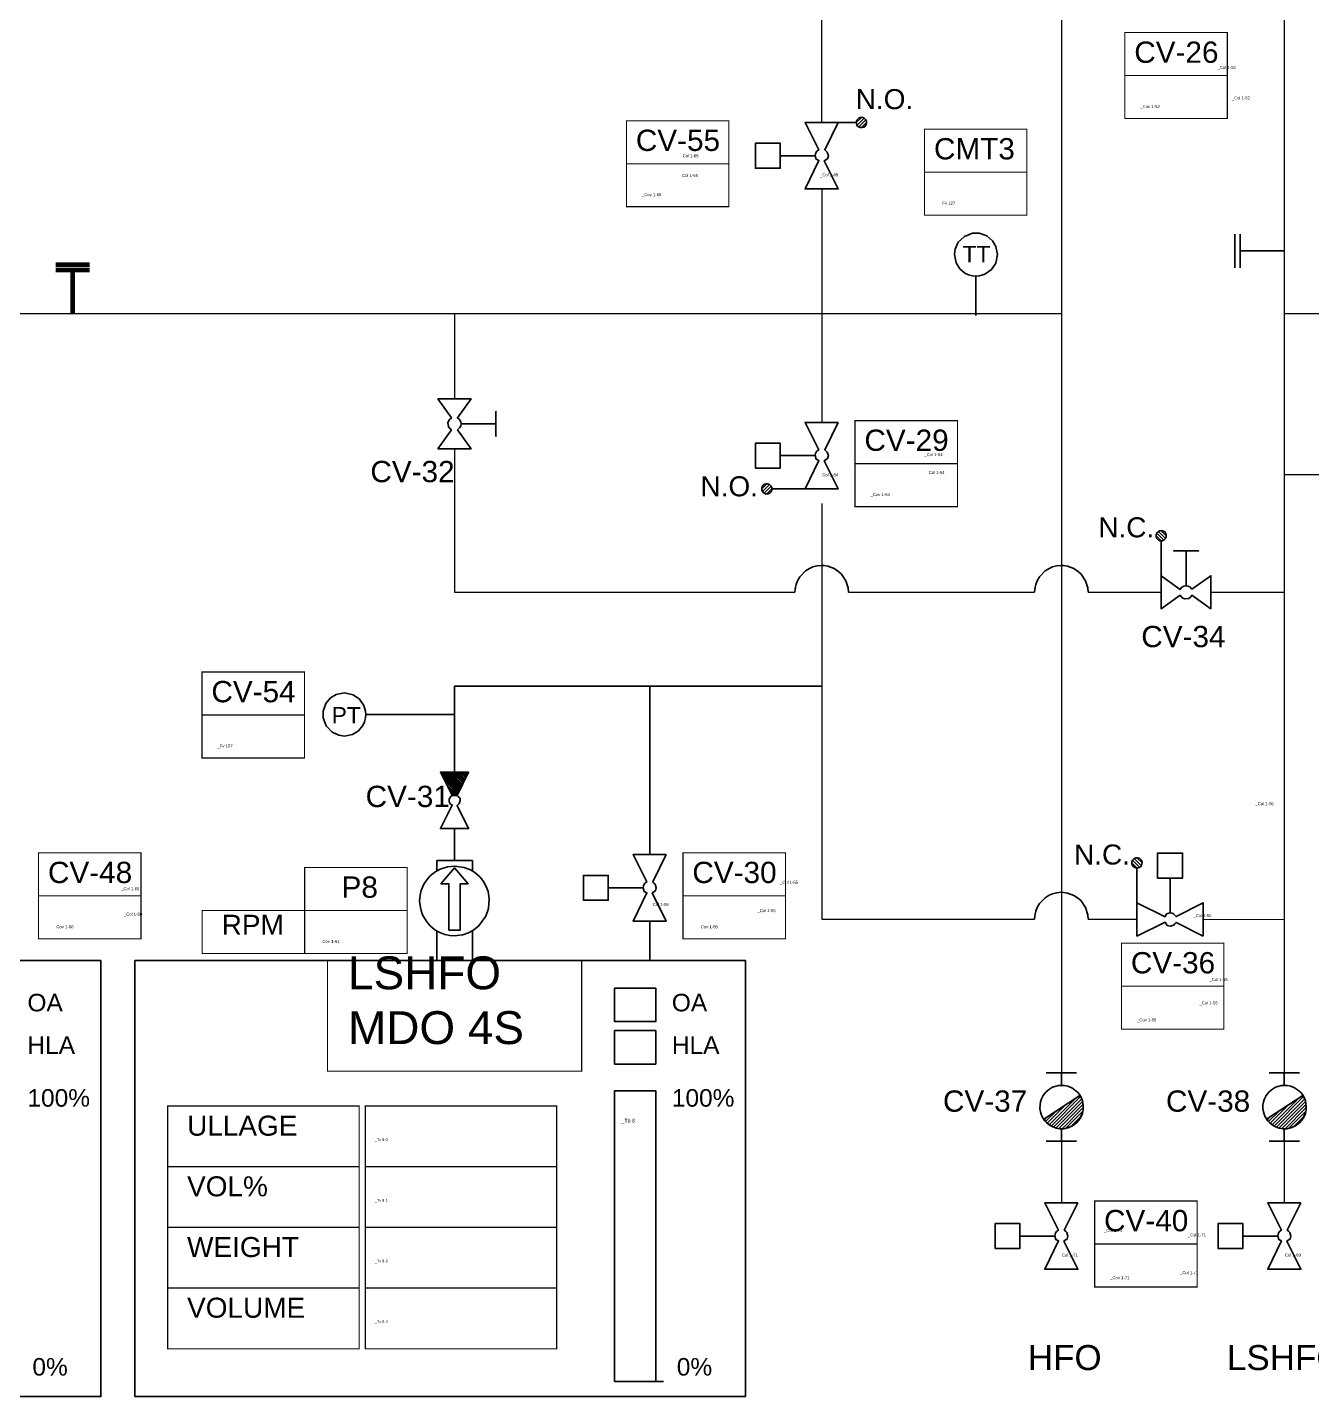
# Model space of a CAD drawing. Header units: millimetres. Extents: x 3560 to 26675, y 33959 to 46412.
# Drawn here: x 10087 to 15218, y 34807 to 40275 of the extents above; entities that cross this region are included whole.
import ezdxf
from ezdxf.enums import TextEntityAlignment as Align

# ---------------------------------------------------------------- set-up
doc = ezdxf.new("R2010")
doc.units = ezdxf.units.MM
for name, color, linetype in [('Alarm text', 1, 'Continuous'), ('Ballast', 80, 'Continuous'), ('Bar graph', 200, 'Continuous'), ('Cargo lines', 80, 'Continuous'), ('Control valve', 11, 'Continuous'), ('Free values', 80, 'Continuous'), ('Graph', 100, 'Continuous'), ('LSHFO lines', 50, 'Continuous'), ('Object fields', 21, 'Continuous'), ('Objects not controlled', 40, 'Continuous'), ('Pumps', 130, 'Continuous'), ('TEKST', 7, 'Continuous'), ('Typical valve position', 1, 'Continuous')]:
    doc.layers.add(name, color=color, linetype=linetype)
doc.layers.add('HFO lines', color=13, linetype='Continuous', lineweight=100)
for name, color, linetype, lineweight, plot in [('High Level Alarm', 30, 'Continuous', 25, False), ('Overfill Alarm', 1, 'Continuous', 25, False), ('Pressure transmitters', 30, 'Continuous', 25, False)]:
    doc.layers.add(name, color=color, linetype=linetype, lineweight=lineweight, plot=plot)
doc.styles.add('Arial', font='arial.ttf', dxfattribs={"height": 50})
doc.styles.get("Standard").update_dxf_attribs({"font": 'ARIAL.TTF'})

msp = doc.modelspace()

# ---------------------------------------------------------------- hatches: boundary and pattern name
at = {"layer": 'Objects not controlled'}
h = msp.add_hatch(dxfattribs=at)
h.set_pattern_fill('ANSI31', color=256, scale=36.0525, angle=-270)
h.set_pattern_definition([(135, (8559.854, 25942.0678), (-3.1866209, -3.1866209), [])])
h.paths.add_polyline_path([(11737, 37300.1), (11783.2, 37207.8), (11803.3, 37207.8), (11849.5, 37300.1)])
h = msp.add_hatch(dxfattribs=at)
h.set_pattern_fill('ANSI31', color=256, scale=3)
h.set_pattern_definition([(45, (-938.876, -5980.795), (-6.735192, 6.735192), [])])
h.paths.add_polyline_path([(14147, 35914.8), (14152.5, 35907.5), (14158.1, 35901.5), (14169.6, 35891.7), (14180.5, 35885.4), (14196.7, 35879.3), (14212, 35876.7), (14227.8, 35877), (14245, 35880.9), (14262.1, 35888.1), (14278, 35900.6), (14287.6, 35910.4), (14298.7, 35930.6), (14303.4, 35945.7), (14305, 35953.4), (14304.3, 35971.1), (14301.8, 35988.3), (14297.6, 35999.5), (14293.9, 36006.6), (14291.8, 36009.8)])
h = msp.add_hatch(dxfattribs=at)
h.set_pattern_fill('ANSI31', color=256, scale=3)
h.set_pattern_definition([(45, (-48.11, -5980.795), (-6.735192, 6.735192), [])])
h.paths.add_polyline_path([(15037.8, 35914.8), (15043.3, 35907.5), (15048.9, 35901.5), (15060.4, 35891.7), (15071.2, 35885.4), (15087.5, 35879.3), (15102.7, 35876.7), (15118.5, 35877), (15135.8, 35880.9), (15152.9, 35888.1), (15168.8, 35900.6), (15178.3, 35910.4), (15189.5, 35930.6), (15194.1, 35945.7), (15195.7, 35953.4), (15195, 35971.1), (15192.6, 35988.3), (15188.4, 35999.5), (15184.7, 36006.6), (15182.6, 36009.8)])
at = {"layer": 'Typical valve position'}
h = msp.add_hatch(dxfattribs=at)
h.set_pattern_fill('ANSI31', color=256, scale=3)
h.paths.add_polyline_path([(13398.4, 39895), (13398.8, 39891.1), (13401.1, 39884.9), (13403.8, 39881.2), (13409.3, 39876.9), (13414.5, 39875), (13420.9, 39874.6), (13428.1, 39876.6), (13431, 39878.4), (13433.9, 39881), (13436.2, 39883.9), (13438.1, 39887.8), (13439.3, 39892.4), (13439.1, 39898.9), (13438, 39902.7), (13435.1, 39907.6), (13432.4, 39910.5), (13429.4, 39912.6), (13424.6, 39914.7), (13420.3, 39915.5), (13416.8, 39915.4), (13414, 39914.9), (13409.8, 39913.4), (13406.8, 39911.5), (13404, 39909.1), (13401.9, 39906.4), (13400.1, 39903.1), (13398.9, 39899.4), (13398.6, 39897.4)])
h = msp.add_hatch(dxfattribs=at)
h.set_pattern_fill('ANSI31', color=256, scale=3, angle=180)
h.set_pattern_definition([(225, (26459.93, 78327.259), (6.735192, -6.735192), [])])
h.paths.add_polyline_path([(13061.4, 38429.9), (13061.5, 38432.3), (13061.1, 38436.1), (13058.9, 38442.3), (13056.1, 38446.1), (13050.6, 38450.4), (13045.4, 38452.3), (13039.1, 38452.7), (13031.9, 38450.6), (13028.9, 38448.9), (13026, 38446.3), (13023.7, 38443.3), (13021.8, 38439.5), (13020.6, 38434.9), (13020.8, 38428.4), (13022, 38424.5), (13024.8, 38419.7), (13027.5, 38416.8), (13030.5, 38414.6), (13035.4, 38412.5), (13039.6, 38411.8), (13043.2, 38411.8), (13045.9, 38412.3), (13050.1, 38413.9), (13053.2, 38415.7), (13055.9, 38418.2), (13058.1, 38420.9), (13059.8, 38424.1), (13061, 38427.9)])
h = msp.add_hatch(dxfattribs=at)
h.set_pattern_fill('ANSI31', color=256, scale=3, angle=450)
h.set_pattern_definition([(135, (54511.552, 24825.949), (-6.735192, -6.735192), [])])
h.paths.add_polyline_path([(14614.1, 38224.5), (14616.5, 38224.4), (14620.4, 38224.7), (14626.6, 38227), (14630.4, 38229.7), (14634.7, 38235.2), (14636.6, 38240.5), (14637, 38246.8), (14634.9, 38254), (14633.2, 38256.9), (14630.6, 38259.9), (14627.6, 38262.2), (14623.8, 38264.1), (14619.2, 38265.2), (14612.7, 38265), (14608.8, 38263.9), (14603.9, 38261.1), (14601.1, 38258.4), (14598.9, 38255.4), (14596.8, 38250.5), (14596.1, 38246.3), (14596.1, 38242.7), (14596.6, 38240), (14598.2, 38235.7), (14600, 38232.7), (14602.5, 38230), (14605.2, 38227.8), (14608.4, 38226.1), (14612.2, 38224.8)])
h = msp.add_hatch(dxfattribs=at)
h.set_pattern_fill('ANSI31', color=256, scale=3, angle=450)
h.set_pattern_definition([(135, (54414.643, 23519.291), (-6.735192, -6.735192), [])])
h.paths.add_polyline_path([(14517.2, 36917.9), (14519.6, 36917.7), (14523.5, 36918.1), (14529.7, 36920.3), (14533.5, 36923.1), (14537.7, 36928.6), (14539.7, 36933.8), (14540.1, 36940.2), (14538, 36947.4), (14536.3, 36950.3), (14533.6, 36953.2), (14530.7, 36955.5), (14526.9, 36957.4), (14522.3, 36958.6), (14515.7, 36958.4), (14511.9, 36957.2), (14507, 36954.4), (14504.2, 36951.7), (14502, 36948.7), (14499.9, 36943.9), (14499.2, 36939.6), (14499.2, 36936), (14499.7, 36933.3), (14501.3, 36929.1), (14503.1, 36926), (14505.6, 36923.3), (14508.3, 36921.2), (14511.5, 36919.4), (14515.3, 36918.2)])

# ---------------------------------------------------------------- linework, layer by layer
at = {"layer": 'Bar graph'}
msp.add_lwpolyline([(12597.3, 34867.3), (12628.5, 34867.3)], dxfattribs=at)
at = {"layer": 'Cargo lines', "linetype": 'Continuous', "lineweight": 20}
for points in [[(11793, 38592.5), (11793, 38019), (13153.3, 38019)], [(13367.4, 38019), (14110.6, 38019)], [(14324.7, 38019), (14616.5, 38019)]]:
    msp.add_lwpolyline(points, dxfattribs=at)
at = {"layer": 'Cargo lines'}
for points in [[(13367.4, 38019), (13365.9, 38036.8), (13357, 38065.1), (13339, 38091.6), (13329.2, 38100.9), (13309.6, 38114), (13284.5, 38123.3), (13269.5, 38125.6), (13260.3, 38126.4), (13240.3, 38124.1), (13225.3, 38120.1), (13211.4, 38114.2), (13195.9, 38104.4), (13173.2, 38081.2), (13163.7, 38065.1), (13158, 38050.3), (13155.2, 38039.2), (13153.9, 38030.7), (13153.3, 38019)], [(14324.7, 38019), (14323.2, 38036.8), (14314.3, 38065.1), (14296.4, 38091.6), (14286.5, 38100.9), (14267, 38114), (14241.8, 38123.3), (14226.8, 38125.6), (14217.7, 38126.4), (14197.6, 38124.1), (14182.7, 38120.1), (14168.7, 38114.2), (14153.2, 38104.4), (14130.5, 38081.2), (14121, 38065.1), (14115.3, 38050.3), (14112.5, 38039.2), (14111.2, 38030.7), (14110.6, 38019)]]:
    msp.add_lwpolyline(points, dxfattribs=at)
at = {"layer": 'Control valve'}
for points in [[(13326.6, 39895), (13194.1, 39895), (13248.5, 39786.2), (13241, 39780.6), (13238.1, 39776.6), (13235.5, 39770.6), (13233.8, 39762.5), (13094.7, 39762.5), (13094.7, 39812.2), (12995.4, 39812.2), (12995.4, 39712.8), (13094.7, 39712.8), (13094.7, 39762.5), (13233.8, 39762.5), (13237.9, 39748.3), (13249, 39742.8), (13194.1, 39630), (13326.6, 39630), (13270.5, 39742.3), (13284, 39750.7), (13286.8, 39762.5), (13282.5, 39777), (13277.3, 39781.6), (13272.2, 39786.2)], [(13326.6, 38697.2), (13194.1, 38697.2), (13248.5, 38588.4), (13241, 38582.9), (13238.1, 38578.8), (13235.5, 38572.9), (13233.8, 38564.7), (13094.7, 38564.7), (13094.7, 38614.4), (12995.4, 38614.4), (12995.4, 38515.1), (13094.7, 38515.1), (13094.7, 38564.7), (13233.8, 38564.7), (13237.9, 38550.5), (13249, 38545), (13194.1, 38432.3), (13326.6, 38432.3), (13270.5, 38544.5), (13284, 38552.9), (13286.8, 38564.7), (13282.5, 38579.2), (13277.3, 38583.8), (13272.2, 38588.4)], [(12639.3, 36971.3), (12506.8, 36971.3), (12561.2, 36862.5), (12553.7, 36856.9), (12550.8, 36852.8), (12548.2, 36846.9), (12546.5, 36838.8), (12407.4, 36838.8), (12407.4, 36888.5), (12308.1, 36888.5), (12308.1, 36789.1), (12407.4, 36789.1), (12407.4, 36838.8), (12546.5, 36838.8), (12550.6, 36824.6), (12561.7, 36819.1), (12506.8, 36706.3), (12639.3, 36706.3), (12583.1, 36818.5), (12596.7, 36826.9), (12599.5, 36838.8), (12595.2, 36853.3), (12590, 36857.9), (12584.9, 36862.5)], [(14784.6, 36646.1), (14784.6, 36778.5), (14675.8, 36724.1), (14670.2, 36731.6), (14666.2, 36734.6), (14660.2, 36737.1), (14652.1, 36738.8), (14652.1, 36877.9), (14701.8, 36877.9), (14701.8, 36977.3), (14602.4, 36977.3), (14602.4, 36877.9), (14652.1, 36877.9), (14652.1, 36738.8), (14637.9, 36734.7), (14632.4, 36723.6), (14519.6, 36778.5), (14519.6, 36646.1), (14631.9, 36702.2), (14640.3, 36688.6), (14652.1, 36685.8), (14666.6, 36690.1), (14671.2, 36695.3), (14675.8, 36700.4)], [(14283.9, 35580.8), (14151.4, 35580.8), (14205.8, 35472), (14198.3, 35466.4), (14195.4, 35462.3), (14192.9, 35456.4), (14191.2, 35448.3), (14052.1, 35448.3), (14052.1, 35498), (13952.7, 35498), (13952.7, 35398.6), (14052.1, 35398.6), (14052.1, 35448.3), (14191.2, 35448.3), (14195.3, 35434.1), (14206.4, 35428.6), (14151.4, 35315.8), (14283.9, 35315.8), (14227.8, 35428), (14241.4, 35436.4), (14244.2, 35448.3), (14239.8, 35462.8), (14234.7, 35467.4), (14229.5, 35472)], [(15174.7, 35580.8), (15042.2, 35580.8), (15096.6, 35472), (15089.1, 35466.4), (15086.2, 35462.3), (15083.7, 35456.4), (15081.9, 35448.3), (14942.8, 35448.3), (14942.8, 35498), (14843.5, 35498), (14843.5, 35398.6), (14942.8, 35398.6), (14942.8, 35448.3), (15081.9, 35448.3), (15086.1, 35434.1), (15097.1, 35428.6), (15042.2, 35315.8), (15174.7, 35315.8), (15118.6, 35428), (15132.1, 35436.4), (15134.9, 35448.3), (15130.6, 35462.8), (15125.4, 35467.4), (15120.3, 35472)]]:
    msp.add_lwpolyline(points, close=True, dxfattribs=at)
at = {"layer": 'Graph'}
msp.add_lwpolyline([(12432.5, 34867.2), (12597.3, 34867.2), (12597.3, 36028.1), (12432.5, 36028.1)], close=True, dxfattribs=at)
at = {"layer": 'HFO lines', "linetype": 'Continuous', "lineweight": 20}
for points in [[(14217.6, 41807.9), (14217.7, 36099.8)], [(14217.7, 39130.6), (6669.3, 39130.6)], [(11793, 39130.6), (11793, 38791.3)], [(14217.7, 35827.1), (14217.7, 35580.8)]]:
    msp.add_lwpolyline(points, dxfattribs=at)
at = {"layer": 'HFO lines'}
for points in [[(10200.3, 39328.1), (10335.1, 39328.1)], [(10200.3, 39306.5), (10335.1, 39306.5)], [(10267.7, 39130.6), (10267.7, 39306.5)]]:
    msp.add_lwpolyline(points, dxfattribs=at)
at = {"layer": 'High Level Alarm'}
msp.add_lwpolyline([(12432.5, 36268.4), (12432.5, 36134.7), (12597.3, 36134.7), (12597.3, 36268.4), (12432.5, 36268.4)], close=True, dxfattribs=at)
at = {"layer": 'LSHFO lines', "linetype": 'Continuous', "lineweight": 20}
for points in [[(15108.3, 41807.9), (15108.4, 36099.8)], [(13260.3, 39895), (13260.3, 40359.9), (14110.6, 40359.9)], [(13260.3, 39630), (13260.3, 38697.2)], [(15892.1, 39130.6), (15108.4, 39130.6)], [(15339, 38148.1), (15339, 38487.5), (15108.4, 38487.5)], [(13260.3, 38374.2), (13260.3, 36713.8), (14110.6, 36713.8)], [(14815.3, 38019), (15108.4, 38019)], [(14324.7, 36713.8), (14519.6, 36713.8)], [(14784.6, 36712.3), (15108.4, 36713.8)], [(15108.4, 35827.1), (15108.4, 35580.8)]]:
    msp.add_lwpolyline(points, dxfattribs=at)
at = {"layer": 'LSHFO lines'}
for points in [[(14910.9, 39314.7), (14910.9, 39449.5)], [(14932.5, 39314.7), (14932.5, 39449.5)], [(15108.4, 39382.1), (14932.5, 39382.1)], [(11793.3, 37300.1), (11793.3, 37644.4), (13260.3, 37644.4)], [(12573, 36971.3), (12573, 37274.7), (12573, 37644.4)], [(11793.3, 37075.2), (11793.3, 36947.3)], [(14324.7, 36713.8), (14323.2, 36731.6), (14314.3, 36759.9), (14296.4, 36786.4), (14286.5, 36795.7), (14267, 36808.8), (14241.8, 36818.1), (14226.8, 36820.4), (14217.7, 36821.2), (14197.6, 36818.9), (14182.7, 36814.9), (14168.7, 36809), (14153.2, 36799.2), (14130.5, 36776), (14121, 36759.9), (14115.3, 36745.1), (14112.5, 36734), (14111.2, 36725.5), (14110.6, 36713.8)], [(12573, 36706.3), (12573, 36548.6)]]:
    msp.add_lwpolyline(points, dxfattribs=at)
at = {"layer": 'Object fields', "const_width": 4.38}
for points in [[(14880.6, 40254.2), (14471.5, 40254.2), (14471.5, 40082.6), (14880.6, 40082.6), (14880.6, 40254.2)], [(14880.6, 40082.6), (14471.5, 40082.6), (14471.5, 39910.9), (14880.6, 39910.9), (14880.6, 40082.6)], [(12889.3, 39902.3), (12480.2, 39902.3), (12480.2, 39730.6), (12889.3, 39730.6), (12889.3, 39902.3)], [(14080.2, 39868.5), (13671.2, 39868.5), (13671.2, 39696.9), (14080.2, 39696.9), (14080.2, 39868.5)], [(12889.3, 39730.6), (12480.2, 39730.6), (12480.2, 39558.9), (12889.3, 39558.9), (12889.3, 39730.6)], [(14080.2, 39696.9), (13671.2, 39696.9), (13671.2, 39525.2), (14080.2, 39525.2), (14080.2, 39696.9)], [(13802.4, 38704.5), (13393.4, 38704.5), (13393.4, 38532.8), (13802.4, 38532.8), (13802.4, 38704.5)], [(13802.4, 38532.8), (13393.4, 38532.8), (13393.4, 38361.1), (13802.4, 38361.1), (13802.4, 38532.8)], [(11193.5, 37700.6), (10784.5, 37700.6), (10784.5, 37528.9), (11193.5, 37528.9), (11193.5, 37700.6)], [(11193.5, 37528.9), (10784.5, 37528.9), (10784.5, 37357.2), (11193.5, 37357.2), (11193.5, 37528.9)], [(10540.6, 36978.5), (10131.5, 36978.5), (10131.5, 36806.9), (10540.6, 36806.9), (10540.6, 36978.5)], [(13115.1, 36978.5), (12706.1, 36978.5), (12706.1, 36806.9), (13115.1, 36806.9), (13115.1, 36978.5)], [(11603.6, 36920), (11194.5, 36920), (11194.5, 36748.3), (11603.6, 36748.3), (11603.6, 36920)], [(10540.6, 36806.9), (10131.5, 36806.9), (10131.5, 36635.2), (10540.6, 36635.2), (10540.6, 36806.9)], [(13115.1, 36806.9), (12706.1, 36806.9), (12706.1, 36635.2), (13115.1, 36635.2), (13115.1, 36806.9)], [(11194.5, 36748.3), (10785.4, 36748.3), (10785.4, 36576.7), (11194.5, 36576.7), (11194.5, 36748.3)], [(11603.6, 36748.3), (11194.5, 36748.3), (11194.5, 36576.7), (11603.6, 36576.7), (11603.6, 36748.3)], [(14867.1, 36617.8), (14458, 36617.8), (14458, 36446.1), (14867.1, 36446.1), (14867.1, 36617.8)], [(12301.1, 36548.6), (11285.5, 36548.6), (11285.5, 36106.9), (12301.1, 36106.9), (12301.1, 36548.6)], [(14867.1, 36446.1), (14458, 36446.1), (14458, 36274.4), (14867.1, 36274.4), (14867.1, 36446.1)], [(11411.9, 35967.7), (10647.3, 35967.7), (10647.3, 35725.3), (11411.9, 35725.3), (11411.9, 35967.7)], [(12201.5, 35967.7), (11436.8, 35967.7), (11436.8, 35725.3), (12201.5, 35725.3), (12201.5, 35967.7)], [(11411.9, 35725.3), (10647.3, 35725.3), (10647.3, 35482.9), (11411.9, 35482.9), (11411.9, 35725.3)], [(12201.5, 35725.3), (11436.8, 35725.3), (11436.8, 35482.9), (12201.5, 35482.9), (12201.5, 35725.3)], [(14759.8, 35588), (14350.7, 35588), (14350.7, 35416.4), (14759.8, 35416.4), (14759.8, 35588)], [(11411.9, 35482.9), (10647.3, 35482.9), (10647.3, 35240.6), (11411.9, 35240.6), (11411.9, 35482.9)], [(12201.5, 35482.9), (11436.8, 35482.9), (11436.8, 35240.6), (12201.5, 35240.6), (12201.5, 35482.9)], [(14759.8, 35416.4), (14350.7, 35416.4), (14350.7, 35244.7), (14759.8, 35244.7), (14759.8, 35416.4)], [(11411.9, 35240.6), (10647.3, 35240.6), (10647.3, 34998.2), (11411.9, 34998.2), (11411.9, 35240.6)], [(12201.5, 35240.6), (11436.8, 35240.6), (11436.8, 34998.2), (12201.5, 34998.2), (12201.5, 35240.6)]]:
    msp.add_lwpolyline(points, dxfattribs=at)
at = {"layer": 'Object fields'}
for points in [[(7941.7, 36548.6), (7941.7, 34806.9), (10380.7, 34806.9), (10380.7, 36548.6)], [(7941.7, 36548.6), (10380.7, 36548.6)], [(10516.3, 36548.6), (10516.3, 34806.9), (12955.3, 34806.9), (12955.3, 36548.6)], [(10516.3, 36548.6), (12955.3, 36548.6)]]:
    msp.add_lwpolyline(points, dxfattribs=at)
at = {"layer": 'Objects not controlled'}
for points in [[(11726.7, 38592.5), (11859.2, 38592.5), (11805.4, 38668.5), (11814.6, 38676.6), (11818.1, 38683.5), (11819.4, 38691.9), (11958.6, 38691.9), (11958.6, 38642.2), (11958.6, 38741.6), (11958.6, 38691.9), (11819.4, 38691.9), (11818.1, 38700.3), (11812, 38710.3), (11804.8, 38715.5), (11859.2, 38791.3), (11726.7, 38791.3), (11781.1, 38715.6), (11771.4, 38707.3), (11766.8, 38696.4), (11768.7, 38681.3), (11774.5, 38672.9), (11781.1, 38668.2), (11726.7, 38592.5)], [(14815.3, 37952.7), (14815.3, 38085.2), (14739.3, 38031.4), (14731.3, 38040.6), (14724.3, 38044.1), (14715.9, 38045.4), (14715.9, 38184.6), (14765.6, 38184.6), (14666.2, 38184.6), (14715.9, 38184.6), (14715.9, 38045.4), (14707.5, 38044.1), (14697.5, 38038), (14692.3, 38030.8), (14616.5, 38085.2), (14616.5, 37952.7), (14692.2, 38007.1), (14700.5, 37997.4), (14711.4, 37992.8), (14726.5, 37994.7), (14734.9, 38000.5), (14739.6, 38007.1), (14815.3, 37952.7)], [(11803.3, 37207.8), (11783.2, 37207.8), (11737, 37300.1), (11849.5, 37300.1), (11803.3, 37207.8)], [(14291.9, 36009.8), (14147, 35914.8), (14152.5, 35907.5), (14158.1, 35901.5), (14169.6, 35891.7), (14180.5, 35885.4), (14196.7, 35879.3), (14212, 35876.7), (14226.8, 35876.7), (14245, 35880.9), (14262.1, 35888.1), (14278, 35900.6), (14287.6, 35910.4), (14298.7, 35930.6), (14303.4, 35945.7), (14305, 35953.4), (14305, 35962.5), (14303.5, 35979.6), (14301.8, 35988.3), (14297.8, 35999), (14293.9, 36006.6), (14291.8, 36009.8)], [(15182.6, 36009.8), (15037.8, 35914.8), (15043.3, 35907.5), (15048.9, 35901.5), (15060.4, 35891.7), (15071.2, 35885.4), (15087.5, 35879.3), (15102.7, 35876.7), (15117.6, 35876.7), (15135.8, 35880.9), (15152.9, 35888.1), (15168.8, 35900.6), (15178.3, 35910.4), (15189.5, 35930.6), (15194.1, 35945.7), (15195.7, 35953.4), (15195.8, 35962.5), (15194.3, 35979.6), (15192.6, 35988.3), (15188.6, 35999), (15184.7, 36006.6), (15182.6, 36009.8)]]:
    msp.add_lwpolyline(points, close=True, dxfattribs=at)
for points in [[(11849.5, 37300.1), (11737, 37300.1), (11783.2, 37207.8), (11777.1, 37202), (11771.3, 37192.6), (11771.5, 37182.1), (11775.7, 37173.6), (11784.1, 37169.4), (11737, 37075.2), (11849.5, 37075.2), (11803.3, 37167.5), (11806.4, 37169.8), (11812, 37176.1), (11815.8, 37187.7), (11815.8, 37196.7), (11807.7, 37204), (11803.3, 37207.8), (11809.1, 37219.2), (11817.8, 37236.7), (11826.4, 37254), (11849.5, 37300.1)], [(14156.5, 36099.8), (14278.8, 36099.8)], [(14217.7, 36050), (14217.7, 36099.8)], [(15047.3, 36099.8), (15169.6, 36099.8)], [(15108.4, 36050), (15108.4, 36099.8)], [(14293.9, 36006.6), (14289.8, 36013), (14283.1, 36021.4), (14270.7, 36032.7), (14258.9, 36040.2), (14243.4, 36046.5), (14230.5, 36049.2), (14217.7, 36050), (14206.4, 36049.1), (14197.3, 36047.3), (14182.7, 36042.2), (14166.4, 36032.5), (14155.7, 36022.9), (14145.4, 36009.6), (14138.4, 35996.1), (14134.5, 35984), (14132.4, 35971.8), (14132.2, 35957.4), (14134.1, 35944.2), (14136.9, 35934.4), (14141.4, 35923.9), (14143.6, 35919.9), (14150.4, 35909.8), (14160.7, 35898.8), (14169.6, 35891.7), (14180.5, 35885.4), (14196.7, 35879.3), (14212, 35876.7), (14228, 35877), (14242.2, 35879.7), (14262.1, 35888.1), (14273.3, 35895.8), (14287.6, 35910.4), (14295.7, 35923.2), (14301.8, 35938), (14305, 35953.4), (14304.3, 35971.1), (14301.8, 35988.3), (14297.6, 35999.5), (14293.9, 36006.6)], [(15184.7, 36006.6), (15180.6, 36013), (15173.9, 36021.4), (15161.5, 36032.7), (15149.7, 36040.2), (15134.1, 36046.5), (15121.3, 36049.2), (15108.4, 36050), (15097.2, 36049.1), (15088.1, 36047.3), (15073.5, 36042.2), (15057.2, 36032.5), (15046.5, 36022.9), (15036.1, 36009.6), (15029.2, 35996.1), (15025.3, 35984), (15023.2, 35971.8), (15022.9, 35957.4), (15024.9, 35944.2), (15027.7, 35934.4), (15032.2, 35923.9), (15034.4, 35919.9), (15041.2, 35909.8), (15051.5, 35898.8), (15060.4, 35891.7), (15071.2, 35885.4), (15087.5, 35879.3), (15102.7, 35876.7), (15118.7, 35877), (15133, 35879.7), (15152.9, 35888.1), (15164.1, 35895.8), (15178.3, 35910.4), (15186.5, 35923.2), (15192.5, 35938), (15195.7, 35953.4), (15195, 35971.1), (15192.6, 35988.3), (15188.4, 35999.5), (15184.7, 36006.6)], [(14291.9, 36009.8), (14147, 35914.8)], [(15182.6, 36009.8), (15037.8, 35914.8)], [(14217.6, 35827.1), (14217.6, 35876.8)], [(15108.3, 35827.1), (15108.3, 35876.8)], [(14156.5, 35827.1), (14278.8, 35827.1)], [(15047.3, 35827.1), (15169.6, 35827.1)]]:
    msp.add_lwpolyline(points, dxfattribs=at)
at = {"layer": 'Overfill Alarm'}
msp.add_lwpolyline([(12432.5, 36438.2), (12432.5, 36304.5), (12597.3, 36304.5), (12597.3, 36438.2), (12432.5, 36438.2)], close=True, dxfattribs=at)
at = {"layer": 'Pressure transmitters'}
for points in [[(13876.5, 39123.8), (13876.5, 39281.6), (13890.3, 39282.8), (13912.6, 39289.6), (13938.1, 39307.7), (13955.3, 39333.2), (13962.5, 39367.7), (13956.2, 39400), (13942.6, 39422.9), (13920, 39442), (13889.1, 39452.8), (13862.9, 39452.7), (13830.4, 39440.4), (13805.7, 39416.7), (13793.2, 39389.4), (13790.4, 39367.7), (13796.8, 39335.1), (13811.4, 39311.3), (13832.3, 39293.9), (13846.9, 39286.9), (13863.2, 39282.7), (13876.5, 39281.6), (13876.5, 39130.6)], [(11793.3, 37531.1), (11439.2, 37531.1), (11438.1, 37544.9), (11431.3, 37567.3), (11413.2, 37592.8), (11387.7, 37610), (11353.2, 37617.2), (11320.8, 37610.9), (11298, 37597.2), (11278.9, 37574.7), (11268, 37543.7), (11268.2, 37517.5), (11280.5, 37485.1), (11304.2, 37460.4), (11331.4, 37447.9), (11353.2, 37445.1), (11385.7, 37451.5), (11409.5, 37466.1), (11427, 37487), (11434, 37501.6), (11438.2, 37517.9), (11439.2, 37531.1), (11786.5, 37531.1)]]:
    msp.add_lwpolyline(points, dxfattribs=at)
at = {"layer": 'Pumps'}
msp.add_lwpolyline([(11793.3, 36647.5), (11774.2, 36648.8), (11754.6, 36652.9), (11734.7, 36660.4), (11715, 36671.6), (11696.5, 36686.5), (11682.1, 36702.9), (11672.7, 36717), (11665.8, 36730.6), (11659.5, 36748), (11656.7, 36759.9), (11654.4, 36777.2), (11653.7, 36786.7), (11656, 36810), (11660.2, 36827.6), (11671.2, 36853.7), (11682.7, 36871.4), (11697.7, 36888), (11718.5, 36904.1), (11736.2, 36913.7), (11765.2, 36923.1), (11793.3, 36925.9), (11832.2, 36920.4), (11856.5, 36910.8), (11874.7, 36899.6), (11895.2, 36881.5), (11908.7, 36864.5), (11920.2, 36843.8), (11927.6, 36823.5), (11932.2, 36795.5), (11929.1, 36755.9), (11918.6, 36726.1), (11889.5, 36686.1), (11866.4, 36668.2), (11848.5, 36658.9), (11826.1, 36651.4), (11803.8, 36647.9), (11793.3, 36647.5)], close=True, dxfattribs=at)
for points in [[(11722, 36947.3), (11722, 36906)], [(11722, 36947.3), (11864.6, 36947.3)], [(11770.7, 36669.8), (11770.7, 36854.8), (11738.6, 36854.8), (11793.3, 36918.1), (11847.9, 36854.8), (11815.9, 36854.8), (11815.9, 36669.8), (11770.7, 36669.8)], [(11864.6, 36947.3), (11864.6, 36905.8)], [(11722, 36667.6), (11722, 36548.6)], [(11864.6, 36667.2), (11864.6, 36548.6)], [(11722, 36548.6), (11864.6, 36548.6)]]:
    msp.add_lwpolyline(points, dxfattribs=at)
at = {"layer": 'Typical valve position'}
for points in [[(13326.6, 39895), (13398.4, 39895)], [(13194.1, 38432.3), (13061.5, 38432.3)], [(14616.5, 38085.2), (14616.5, 38224.4)], [(14519.6, 36778.5), (14519.6, 36917.7)]]:
    msp.add_lwpolyline(points, dxfattribs=at)
for points in [[(13398.4, 39895), (13398.8, 39891.1), (13401.1, 39884.9), (13403.8, 39881.2), (13409.3, 39876.9), (13414.5, 39875), (13420.9, 39874.6), (13428.1, 39876.6), (13431, 39878.4), (13433.9, 39881), (13436.2, 39883.9), (13438.1, 39887.8), (13439.3, 39892.4), (13439.1, 39898.9), (13438, 39902.7), (13435.1, 39907.6), (13432.4, 39910.5), (13429.4, 39912.6), (13424.6, 39914.7), (13420.3, 39915.5), (13416.8, 39915.4), (13414, 39914.9), (13409.8, 39913.4), (13406.8, 39911.5), (13404, 39909.1), (13401.9, 39906.4), (13400.1, 39903.1), (13398.9, 39899.4), (13398.6, 39897.4), (13398.4, 39895)], [(13061.5, 38432.3), (13061.1, 38436.1), (13058.9, 38442.3), (13056.1, 38446.1), (13050.6, 38450.4), (13045.4, 38452.3), (13039.1, 38452.7), (13031.9, 38450.6), (13028.9, 38448.9), (13026, 38446.3), (13023.7, 38443.3), (13021.8, 38439.5), (13020.6, 38434.9), (13020.8, 38428.4), (13022, 38424.5), (13024.8, 38419.7), (13027.5, 38416.8), (13030.5, 38414.6), (13035.4, 38412.5), (13039.6, 38411.8), (13043.2, 38411.8), (13045.9, 38412.3), (13050.1, 38413.9), (13053.2, 38415.7), (13055.9, 38418.2), (13058.1, 38420.9), (13059.8, 38424.1), (13061, 38427.9), (13061.4, 38429.9), (13061.5, 38432.3)], [(14616.5, 38224.4), (14620.4, 38224.7), (14626.6, 38227), (14630.4, 38229.7), (14634.7, 38235.2), (14636.6, 38240.5), (14637, 38246.8), (14634.9, 38254), (14633.2, 38256.9), (14630.6, 38259.9), (14627.6, 38262.2), (14623.8, 38264.1), (14619.2, 38265.2), (14612.7, 38265), (14608.8, 38263.9), (14603.9, 38261.1), (14601.1, 38258.4), (14598.9, 38255.4), (14596.8, 38250.5), (14596.1, 38246.3), (14596.1, 38242.7), (14596.6, 38240), (14598.2, 38235.7), (14600, 38232.7), (14602.5, 38230), (14605.2, 38227.8), (14608.4, 38226.1), (14612.2, 38224.8), (14614.1, 38224.5), (14616.5, 38224.4)], [(14519.6, 36917.7), (14523.5, 36918.1), (14529.7, 36920.3), (14533.5, 36923.1), (14537.7, 36928.6), (14539.7, 36933.8), (14540.1, 36940.2), (14538, 36947.4), (14536.3, 36950.3), (14533.6, 36953.2), (14530.7, 36955.5), (14526.9, 36957.4), (14522.3, 36958.6), (14515.7, 36958.4), (14511.9, 36957.2), (14507, 36954.4), (14504.2, 36951.7), (14502, 36948.7), (14499.9, 36943.9), (14499.2, 36939.6), (14499.2, 36936), (14499.7, 36933.3), (14501.3, 36929.1), (14503.1, 36926), (14505.6, 36923.3), (14508.3, 36921.2), (14511.5, 36919.4), (14515.3, 36918.2), (14517.2, 36917.9), (14519.6, 36917.7)]]:
    msp.add_lwpolyline(points, close=True, dxfattribs=at)

# ---------------------------------------------------------------- texts
at = {"layer": 'Alarm text', "char_height": 80, "attachment_point": 1}
for s, insert in [('N.O.', (13396, 40028.5)), ('N.O.', (12775.9, 38482.4)), ('N.C.', (14365.2, 38318.5)), ('N.C.', (14268.3, 37011.8))]:
    msp.add_mtext_dynamic_manual_height_columns(s, width=301.664, gutter_width=12.5, heights=[0], dxfattribs=dict(at, insert=insert))
at = {"layer": 'Ballast', "linetype": 'Continuous', "style": 'Arial'}
for s, p in [('_Col 1-52', (14842.2, 40109.4)), ('_Col 1-52', (14898.3, 39987.6)), ('_Cov 1-52', (14533.4, 39953)), ('_Col 1-65', (12695.5, 39756.4)), ('_Col 1-65', (12693.1, 39677.9)), ('_Col 1-65', (13253.4, 39680.3)), ('_Cov 1-65', (12542.1, 39601)), ('_Fv 127', (13733, 39567.3)), ('_Col 1-54', (13670.7, 38562.8)), ('_Col 1-54', (13678.4, 38491.8)), ('_Col 1-54', (13253.4, 38482.5)), ('_Cov 1-54', (13455.2, 38403.2)), ('_Fv 107', (10846.3, 37399.4)), ('_Col 1-56', (14992.8, 37168.8)), ('_Col 1-55', (13093.2, 36854.8)), ('_Col 1-60', (10461.3, 36829.2)), ('_Col 1-55', (12576.6, 36766.5)), ('_Col 1-55', (13003.2, 36741.7)), ('_Col 1-60', (10472.5, 36727.7)), ('_Col 1-56', (14744.9, 36721.9)), ('_Cov 1-60', (10193.3, 36677.3)), ('_Cov 1-55', (12767.9, 36677.3)), ('_Cov 1-61', (11256.3, 36618.8)), ('_Col 1-56', (14809.4, 36466.5)), ('_Col 1-56', (14769.4, 36373.2)), ('_Cov 1-56', (14519.9, 36305.4)), ('_Col 1-71', (14388.2, 35464.4)), ('_Col 1-71', (14722.4, 35446.8)), ('_Col 1-71', (14210.7, 35366.1)), ('_Col 1-69', (15101.5, 35366.1)), ('_Cov 1-71', (14412.6, 35275.7)), ('_Col 1-71', (14691.8, 35295.9))]:
    msp.add_text(s, height=12, dxfattribs=at).set_placement(p)
at = {"layer": 'Ballast', "linetype": 'Continuous', "attachment_point": 1, "style": 'Arial'}
for s, insert, char_height, width in [('CV-26', (14509, 40218.5), 85, 216.012), ('CV-55', (12517.7, 39866.6), 85, 304.767), ('CMT3', (13708.7, 39832.8), 85, 304.767), ('TT', (13823.1, 39402.3), 65, 304.767), ('CV-29', (13430.9, 38668.8), 85, 304.767), ('CV-32', (11457.1, 38543.7), 85, 304.767), ('CV-34', (14537, 37884.9), 85, 304.767), ('CV-54', (10822, 37664.9), 85, 304.767), ('PT', (11302.6, 37560.8), 65, 304.767), ('CV-31', (11438.1, 37246.4), 85, 304.767), ('CV-48', (10169, 36942.8), 85, 304.767), ('CV-30', (12743.5, 36942.8), 85, 304.767), ('P8', (11342, 36884.3), 85, 304.767), ('CV-36', (14495.5, 36582.1), 85, 304.767), ('CV-37', (13744.8, 36029.6), 85, 304.767), ('CV-38', (14635.6, 36029.6), 85, 304.767), ('CV-40', (14388.2, 35552.3), 85, 304.767)]:
    msp.add_mtext(s, dxfattribs=dict(at, insert=insert, char_height=char_height, width=width))
at = {"layer": 'Bar graph', "linetype": 'Continuous', "style": 'Arial'}
msp.add_text('_Tb 8', height=15, dxfattribs=at).set_placement((12460.3, 35909.1, 0), align=Align.MIDDLE_LEFT)
at = {"layer": 'Free values', "linetype": 'Continuous', "style": 'Arial'}
for s, p in [('_Tv 8-0', (11474.4, 35827.6, -0.1)), ('_Tv 8-1', (11474.4, 35585.2, -0.1)), ('_Tv 8-3', (11474.4, 35342.9, -0.1)), ('_Tv 8-4', (11474.4, 35100.5, -0.1))]:
    msp.add_text(s, height=11, dxfattribs=at).set_placement(p)
at = {"layer": 'TEKST', "attachment_point": 1}
for s, width, insert, char_height in [('RPM', 1005.08, (10863, 36731.1), 80), ('LSHFO\\PMDO 4S', 1041.984, (11367.9, 36564.9), 131.25), ('OA', 150, (10086.9, 36415.5), 70), ('OA', 150, (12661.5, 36415.5), 70), ('HLA', 150, (10086.9, 36245.8), 70), ('HLA', 150, (12661.5, 36245.8), 70), ('100%', 150, (10086.9, 36034.8), 70), ('100%', 150, (12661.5, 36034.8), 70), ('ULLAGE', 1005.08, (10724.8, 35929), 80), ('VOL%', 1005.08, (10724.8, 35686.7), 80), ('WEIGHT', 1005.08, (10724.8, 35444.3), 80), ('VOLUME', 1005.08, (10724.8, 35202), 80), ('HFO', 301.664, (14083.7, 35012.9), 100), ('LSHFO', 301.664, (14879.3, 35012.9), 100), ('0%', 150, (10106.7, 34961), 70), ('0%', 150, (12681.3, 34961), 70)]:
    msp.add_mtext_dynamic_manual_height_columns(s, width=width, gutter_width=12.5, heights=[0], dxfattribs=dict(at, insert=insert, char_height=char_height))

doc.saveas('drawing.dxf')
